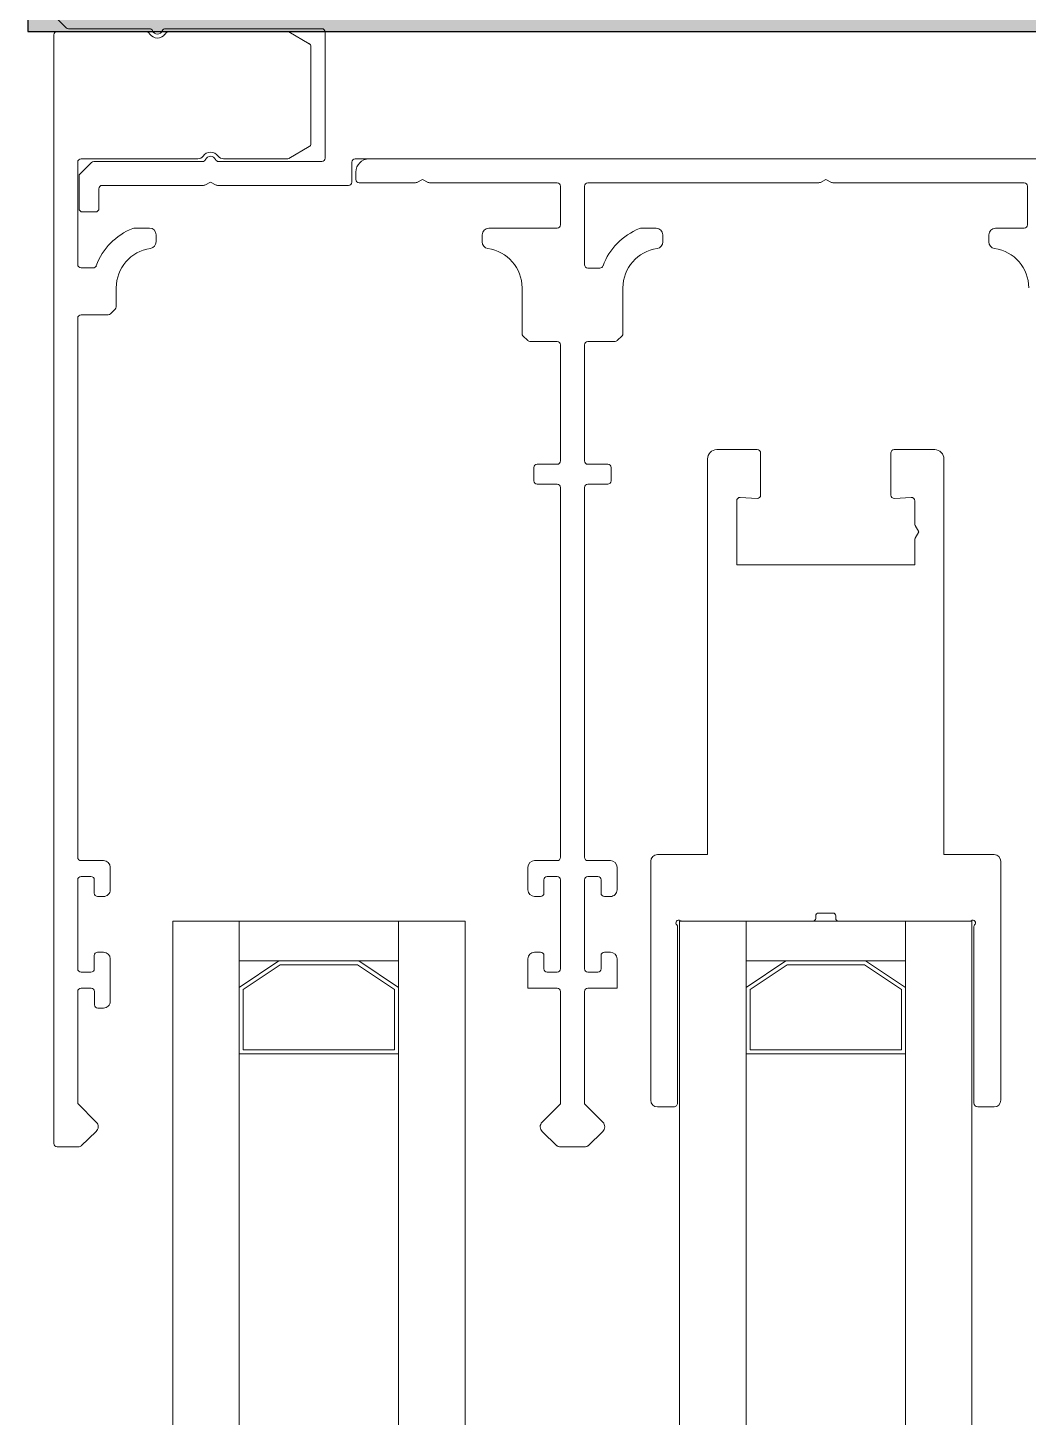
# Model space of a CAD drawing. Header units: centimetres. Extents: x 394264 to 551709, y 50011 to 59011.
# Drawn here: x 518585.51 to 518593.04, y 53068.73 to 53079.19 of the extents above; entities that cross this region are included whole.
import ezdxf
from ezdxf.enums import TextEntityAlignment as Align

# ---------------------------------------------------------------- set-up
doc = ezdxf.new("R2010")
doc.units = ezdxf.units.CM
doc.layers.get('0').update_dxf_attribs({"lineweight": 9})
for name, color, linetype, lineweight in [('0-KRCN-MİMARİ-220526', 8, 'Continuous', 9), ('A_Pencere Doğrama-Ex', 140, 'Continuous', 15), ('M00_Mahal_No$0$MH_Alan', 51, 'Continuous', 9)]:
    doc.layers.add(name, color=color, linetype=linetype, lineweight=lineweight)
doc.layers.add('profil_k', color=30, linetype='Continuous')
doc.styles.add('M00_Mahal_No$0$Kalin01', font='swissk.ttf')
doc.styles.add('M00_Mahal_No$0$Normal', font='swiss.ttf')
doc.styles.add('MAHAL', font='swissc.ttf')

# ---------------------------------------------------------------- blocks, each defined once
blk = doc.blocks.new('1_etap')
at = {"layer": 'profil_k'}
blk.add_hatch(color=8, dxfattribs=at).paths.add_polyline_path([(1451.4, 760.332), (1451.4, 759.8), (1432.612, 759.8), (1428, 759.8), (1428, 760), (1451.2, 760), (1451.2, 760.132), (1449.46, 760.132), (1449.46, 762.332), (1449.66, 762.332), (1449.66, 760.332)])
at = {"color": 8}
for p, q in [((1428.289, 759.827), (1428.204, 759.913)), ((1428.196, 751.425), (1428.196, 759.775)), ((1428.196, 751.425), (1428.196, 759.775)), ((1428.221, 759.8), (1428.879, 759.8)), ((1428.221, 759.8), (1428.879, 759.8)), ((1428.916, 759.82), (1428.307, 759.82)), ((1428.916, 759.82), (1428.307, 759.82)), ((1430.214, 759.82), (1429.036, 759.82)), ((1430.214, 759.82), (1429.036, 759.82)), ((1429.074, 759.8), (1429.951, 759.8)), ((1429.074, 759.8), (1429.951, 759.8)), ((1429.964, 759.797), (1430.119, 759.707)), ((1429.964, 759.797), (1430.119, 759.707)), ((1430.239, 758.845), (1430.239, 759.795)), ((1430.239, 758.845), (1430.239, 759.795)), ((1430.131, 759.686), (1430.131, 758.954)), ((1430.131, 759.686), (1430.131, 758.954)), ((1430.119, 758.933), (1429.964, 758.843)), ((1430.119, 758.933), (1429.964, 758.843)), ((1428.376, 758.815), (1428.376, 758.044)), ((1428.376, 758.815), (1428.376, 758.044)), ((1428.394, 758.727), (1428.479, 758.813)), ((1428.394, 758.727), (1428.479, 758.813)), ((1429.279, 758.84), (1428.401, 758.84)), ((1429.279, 758.84), (1428.401, 758.84)), ((1428.497, 758.82), (1429.316, 758.82)), ((1428.497, 758.82), (1429.316, 758.82)), ((1429.436, 758.82), (1430.214, 758.82)), ((1429.436, 758.82), (1430.214, 758.82)), ((1429.951, 758.84), (1429.474, 758.84)), ((1429.951, 758.84), (1429.474, 758.84)), ((1430.439, 758.815), (1430.439, 758.665)), ((1430.439, 758.815), (1430.439, 758.665)), ((1435.97, 758.84), (1430.464, 758.84)), ((1435.97, 758.84), (1430.464, 758.84)), ((1435.796, 758.84), (1430.569, 758.84)), ((1435.796, 758.84), (1430.569, 758.84)), ((1428.386, 758.465), (1428.386, 758.71)), ((1428.386, 758.465), (1428.386, 758.71)), ((1430.469, 758.74), (1430.469, 758.685)), ((1430.469, 758.74), (1430.469, 758.685)), ((1428.536, 758.615), (1428.536, 758.465)), ((1428.536, 758.615), (1428.536, 758.465)), ((1429.322, 758.64), (1428.561, 758.64)), ((1429.322, 758.64), (1428.561, 758.64)), ((1429.376, 758.665), (1429.334, 758.643)), ((1429.376, 758.665), (1429.334, 758.643)), ((1429.417, 758.643), (1429.376, 758.665)), ((1429.417, 758.643), (1429.376, 758.665)), ((1430.414, 758.64), (1429.429, 758.64)), ((1430.414, 758.64), (1429.429, 758.64)), ((1430.494, 758.66), (1430.918, 758.66)), ((1430.494, 758.66), (1430.918, 758.66)), ((1430.929, 758.663), (1430.971, 758.685)), ((1430.929, 758.663), (1430.971, 758.685)), ((1430.971, 758.685), (1431.013, 758.663)), ((1430.971, 758.685), (1431.013, 758.663)), ((1431.024, 758.66), (1431.985, 758.66)), ((1431.024, 758.66), (1431.985, 758.66)), ((1432.01, 758.635), (1432.01, 758.343)), ((1432.01, 758.635), (1432.01, 758.343)), ((1432.19, 758.635), (1432.19, 758.043)), ((1432.19, 758.635), (1432.19, 758.043)), ((1433.954, 758.66), (1432.215, 758.66)), ((1433.954, 758.66), (1432.215, 758.66)), ((1434.007, 758.685), (1433.966, 758.662)), ((1434.007, 758.685), (1433.966, 758.662)), ((1434.049, 758.662), (1434.007, 758.685)), ((1434.049, 758.662), (1434.007, 758.685)), ((1435.499, 758.66), (1434.06, 758.66)), ((1435.499, 758.66), (1434.06, 758.66)), ((1435.524, 758.343), (1435.524, 758.635)), ((1435.524, 758.343), (1435.524, 758.635)), ((1428.511, 758.44), (1428.411, 758.44)), ((1428.511, 758.44), (1428.411, 758.44)), ((1428.809, 758.319), (1428.916, 758.319)), ((1428.809, 758.319), (1428.916, 758.319)), ((1431.985, 758.318), (1431.47, 758.318)), ((1431.985, 758.318), (1431.47, 758.318)), ((1432.622, 758.318), (1432.73, 758.318)), ((1432.622, 758.318), (1432.73, 758.318)), ((1435.284, 758.318), (1435.499, 758.318)), ((1435.284, 758.318), (1435.499, 758.318)), ((1428.966, 758.269), (1428.966, 758.215)), ((1428.966, 758.269), (1428.966, 758.215)), ((1431.42, 758.268), (1431.42, 758.214)), ((1431.42, 758.268), (1431.42, 758.214)), ((1432.78, 758.268), (1432.78, 758.214)), ((1432.78, 758.268), (1432.78, 758.214)), ((1435.234, 758.214), (1435.234, 758.268)), ((1435.234, 758.214), (1435.234, 758.268)), ((1428.401, 758.019), (1428.493, 758.019)), ((1428.401, 758.019), (1428.493, 758.019)), ((1432.215, 758.018), (1432.306, 758.018)), ((1432.215, 758.018), (1432.306, 758.018)), ((1428.666, 757.869), (1428.666, 757.725)), ((1428.666, 757.869), (1428.666, 757.725)), ((1431.72, 757.868), (1431.72, 757.524)), ((1431.72, 757.868), (1431.72, 757.524)), ((1432.48, 757.868), (1432.48, 757.524)), ((1432.48, 757.868), (1432.48, 757.524)), ((1428.606, 757.665), (1428.401, 757.665)), ((1428.606, 757.665), (1428.401, 757.665)), ((1428.659, 757.708), (1428.624, 757.672)), ((1428.659, 757.708), (1428.624, 757.672)), ((1428.376, 757.64), (1428.376, 753.58)), ((1428.376, 757.64), (1428.376, 753.58)), ((1431.727, 757.507), (1431.763, 757.471)), ((1431.727, 757.507), (1431.763, 757.471)), ((1431.78, 757.464), (1431.985, 757.464)), ((1431.78, 757.464), (1431.985, 757.464)), ((1432.42, 757.464), (1432.215, 757.464)), ((1432.42, 757.464), (1432.215, 757.464)), ((1432.473, 757.506), (1432.437, 757.471)), ((1432.473, 757.506), (1432.437, 757.471)), ((1432.01, 757.439), (1432.01, 756.565)), ((1432.01, 757.439), (1432.01, 756.565)), ((1432.19, 757.439), (1432.19, 756.565)), ((1432.19, 757.439), (1432.19, 756.565)), ((1433.491, 756.65), (1433.186, 756.65)), ((1433.491, 756.65), (1433.186, 756.65)), ((1433.491, 756.65), (1433.186, 756.65)), ((1433.491, 756.65), (1433.186, 756.65)), ((1433.516, 756.308), (1433.516, 756.625)), ((1433.516, 756.308), (1433.516, 756.625)), ((1433.516, 756.308), (1433.516, 756.625)), ((1433.516, 756.308), (1433.516, 756.625)), ((1434.496, 756.625), (1434.496, 756.308)), ((1434.496, 756.625), (1434.496, 756.308)), ((1434.496, 756.625), (1434.496, 756.308)), ((1434.496, 756.625), (1434.496, 756.308)), ((1434.826, 756.65), (1434.521, 756.65)), ((1434.826, 756.65), (1434.521, 756.65)), ((1434.826, 756.65), (1434.521, 756.65)), ((1434.826, 756.65), (1434.521, 756.65)), ((1431.81, 756.515), (1431.81, 756.415)), ((1431.81, 756.515), (1431.81, 756.415)), ((1431.985, 756.54), (1431.835, 756.54)), ((1431.985, 756.54), (1431.835, 756.54)), ((1432.215, 756.54), (1432.365, 756.54)), ((1432.215, 756.54), (1432.365, 756.54)), ((1432.39, 756.515), (1432.39, 756.415)), ((1432.39, 756.515), (1432.39, 756.415)), ((1433.116, 756.58), (1433.116, 753.6)), ((1433.116, 756.58), (1433.116, 753.6)), ((1433.116, 756.58), (1433.116, 753.6)), ((1433.116, 756.58), (1433.116, 753.6)), ((1434.896, 753.6), (1434.896, 756.58)), ((1434.896, 753.6), (1434.896, 756.58)), ((1434.896, 753.6), (1434.896, 756.58)), ((1434.896, 753.6), (1434.896, 756.58)), ((1431.835, 756.39), (1431.985, 756.39)), ((1431.835, 756.39), (1431.985, 756.39)), ((1432.01, 756.365), (1432.01, 753.58)), ((1432.01, 756.365), (1432.01, 753.58)), ((1432.19, 756.365), (1432.19, 753.58)), ((1432.19, 756.365), (1432.19, 753.58)), ((1432.365, 756.39), (1432.215, 756.39)), ((1432.365, 756.39), (1432.215, 756.39)), ((1433.336, 755.782), (1433.336, 756.265)), ((1433.336, 755.782), (1433.336, 756.265)), ((1433.336, 755.782), (1433.336, 756.265)), ((1433.336, 755.782), (1433.336, 756.265)), ((1433.362, 756.29), (1433.49, 756.283)), ((1433.362, 756.29), (1433.49, 756.283)), ((1433.362, 756.29), (1433.49, 756.283)), ((1433.362, 756.29), (1433.49, 756.283)), ((1434.523, 756.283), (1434.65, 756.29)), ((1434.523, 756.283), (1434.65, 756.29)), ((1434.523, 756.283), (1434.65, 756.29)), ((1434.523, 756.283), (1434.65, 756.29)), ((1434.676, 756.265), (1434.676, 756.092)), ((1434.676, 756.265), (1434.676, 756.092)), ((1434.676, 756.265), (1434.676, 756.092)), ((1434.676, 756.265), (1434.676, 756.092)), ((1434.68, 756.08), (1434.706, 756.031)), ((1434.68, 756.08), (1434.706, 756.031)), ((1434.68, 756.08), (1434.706, 756.031)), ((1434.68, 756.08), (1434.706, 756.031)), ((1434.706, 756.031), (1434.68, 755.983)), ((1434.706, 756.031), (1434.68, 755.983)), ((1434.706, 756.031), (1434.68, 755.983)), ((1434.706, 756.031), (1434.68, 755.983)), ((1434.676, 755.971), (1434.676, 755.782)), ((1434.676, 755.971), (1434.676, 755.782)), ((1434.676, 755.971), (1434.676, 755.782)), ((1434.676, 755.971), (1434.676, 755.782)), ((1434.676, 755.782), (1433.336, 755.782)), ((1434.676, 755.782), (1433.336, 755.782)), ((1434.676, 755.782), (1433.336, 755.782)), ((1434.676, 755.782), (1433.336, 755.782)), ((1433.116, 753.6), (1432.739, 753.6)), ((1433.116, 753.6), (1432.739, 753.6)), ((1433.116, 753.6), (1432.739, 753.6)), ((1433.116, 753.6), (1432.739, 753.6)), ((1435.273, 753.6), (1434.896, 753.6)), ((1435.273, 753.6), (1434.896, 753.6)), ((1435.273, 753.6), (1434.896, 753.6)), ((1435.273, 753.6), (1434.896, 753.6)), ((1428.401, 753.555), (1428.571, 753.555)), ((1428.401, 753.555), (1428.571, 753.555)), ((1428.621, 753.505), (1428.621, 753.335)), ((1428.621, 753.505), (1428.621, 753.335)), ((1431.765, 753.505), (1431.765, 753.335)), ((1431.765, 753.505), (1431.765, 753.335)), ((1431.985, 753.555), (1431.815, 753.555)), ((1431.985, 753.555), (1431.815, 753.555)), ((1432.215, 753.555), (1432.385, 753.555)), ((1432.215, 753.555), (1432.385, 753.555)), ((1432.435, 753.505), (1432.435, 753.335)), ((1432.435, 753.505), (1432.435, 753.335)), ((1432.689, 753.55), (1432.689, 751.75)), ((1432.689, 753.55), (1432.689, 751.75)), ((1432.689, 753.55), (1432.689, 751.75)), ((1432.689, 753.55), (1432.689, 751.75)), ((1435.323, 751.75), (1435.323, 753.55)), ((1435.323, 751.75), (1435.323, 753.55)), ((1435.323, 751.75), (1435.323, 753.55)), ((1435.323, 751.75), (1435.323, 753.55)), ((1428.376, 753.41), (1428.376, 752.74)), ((1428.376, 753.41), (1428.376, 752.74)), ((1428.476, 753.435), (1428.401, 753.435)), ((1428.476, 753.435), (1428.401, 753.435)), ((1428.501, 753.31), (1428.501, 753.41)), ((1428.501, 753.31), (1428.501, 753.41)), ((1431.885, 753.31), (1431.885, 753.41)), ((1431.885, 753.31), (1431.885, 753.41)), ((1431.91, 753.435), (1431.985, 753.435)), ((1431.91, 753.435), (1431.985, 753.435)), ((1432.01, 753.41), (1432.01, 752.74)), ((1432.01, 753.41), (1432.01, 752.74)), ((1432.19, 753.41), (1432.19, 752.74)), ((1432.19, 753.41), (1432.19, 752.74)), ((1432.29, 753.435), (1432.215, 753.435)), ((1432.29, 753.435), (1432.215, 753.435)), ((1432.315, 753.31), (1432.315, 753.41)), ((1432.315, 753.31), (1432.315, 753.41)), ((1428.571, 753.285), (1428.526, 753.285)), ((1428.571, 753.285), (1428.526, 753.285)), ((1431.815, 753.285), (1431.86, 753.285)), ((1431.815, 753.285), (1431.86, 753.285)), ((1432.385, 753.285), (1432.34, 753.285)), ((1432.385, 753.285), (1432.34, 753.285)), ((1433.951, 753.16), (1434.061, 753.16)), ((1433.951, 753.16), (1434.061, 753.16)), ((1433.951, 753.16), (1434.061, 753.16)), ((1433.951, 753.16), (1434.061, 753.16)), ((1432.891, 751.73), (1432.891, 753.058)), ((1432.891, 751.73), (1432.891, 753.058)), ((1432.891, 751.73), (1432.891, 753.058)), ((1432.891, 751.73), (1432.891, 753.058)), ((1432.918, 753.1), (1433.911, 753.1)), ((1432.918, 753.1), (1433.911, 753.1)), ((1432.918, 753.1), (1433.911, 753.1)), ((1432.918, 753.1), (1433.911, 753.1)), ((1433.931, 753.12), (1433.931, 753.14)), ((1433.931, 753.12), (1433.931, 753.14)), ((1433.931, 753.12), (1433.931, 753.14)), ((1433.931, 753.12), (1433.931, 753.14)), ((1434.081, 753.14), (1434.081, 753.12)), ((1434.081, 753.14), (1434.081, 753.12)), ((1434.081, 753.14), (1434.081, 753.12)), ((1434.081, 753.14), (1434.081, 753.12)), ((1434.101, 753.1), (1435.094, 753.1)), ((1434.101, 753.1), (1435.094, 753.1)), ((1434.101, 753.1), (1435.094, 753.1)), ((1434.101, 753.1), (1435.094, 753.1)), ((1435.121, 753.058), (1435.121, 751.73)), ((1435.121, 753.058), (1435.121, 751.73)), ((1435.121, 753.058), (1435.121, 751.73)), ((1435.121, 753.058), (1435.121, 751.73)), ((1428.501, 752.74), (1428.501, 752.84)), ((1428.501, 752.74), (1428.501, 752.84)), ((1428.526, 752.865), (1428.571, 752.865)), ((1428.526, 752.865), (1428.571, 752.865)), ((1431.86, 752.865), (1431.814, 752.865)), ((1431.86, 752.865), (1431.814, 752.865)), ((1431.885, 752.74), (1431.885, 752.84)), ((1431.885, 752.74), (1431.885, 752.84)), ((1432.315, 752.74), (1432.315, 752.84)), ((1432.315, 752.74), (1432.315, 752.84)), ((1432.34, 752.865), (1432.385, 752.865)), ((1432.34, 752.865), (1432.385, 752.865)), ((1428.621, 752.815), (1428.621, 752.495)), ((1428.621, 752.815), (1428.621, 752.495)), ((1431.764, 752.815), (1431.764, 752.595)), ((1431.764, 752.815), (1431.764, 752.595)), ((1432.435, 752.815), (1432.435, 752.595)), ((1432.435, 752.815), (1432.435, 752.595)), ((1428.401, 752.715), (1428.476, 752.715)), ((1428.401, 752.715), (1428.476, 752.715)), ((1431.985, 752.715), (1431.91, 752.715)), ((1431.985, 752.715), (1431.91, 752.715)), ((1432.215, 752.715), (1432.29, 752.715)), ((1432.215, 752.715), (1432.29, 752.715)), ((1428.376, 752.57), (1428.376, 751.725)), ((1428.376, 752.57), (1428.376, 751.725)), ((1428.477, 752.595), (1428.401, 752.595)), ((1428.477, 752.595), (1428.401, 752.595)), ((1428.502, 752.47), (1428.502, 752.57)), ((1428.502, 752.47), (1428.502, 752.57)), ((1431.764, 752.595), (1431.985, 752.595)), ((1431.764, 752.595), (1431.985, 752.595)), ((1432.01, 752.57), (1432.01, 751.724)), ((1432.01, 752.57), (1432.01, 751.724)), ((1432.19, 752.57), (1432.19, 751.724)), ((1432.19, 752.57), (1432.19, 751.724)), ((1432.435, 752.595), (1432.215, 752.595)), ((1432.435, 752.595), (1432.215, 752.595)), ((1428.571, 752.445), (1428.527, 752.445)), ((1428.571, 752.445), (1428.527, 752.445)), ((1428.376, 751.725), (1428.515, 751.586)), ((1428.376, 751.725), (1428.515, 751.586)), ((1432.01, 751.724), (1431.871, 751.586)), ((1432.01, 751.724), (1431.871, 751.586)), ((1432.329, 751.586), (1432.19, 751.724)), ((1432.329, 751.586), (1432.19, 751.724)), ((1432.739, 751.7), (1432.861, 751.7)), ((1432.739, 751.7), (1432.861, 751.7)), ((1432.739, 751.7), (1432.861, 751.7)), ((1432.739, 751.7), (1432.861, 751.7)), ((1435.151, 751.7), (1435.273, 751.7)), ((1435.151, 751.7), (1435.273, 751.7)), ((1435.151, 751.7), (1435.273, 751.7)), ((1435.151, 751.7), (1435.273, 751.7)), ((1428.514, 751.515), (1428.403, 751.407)), ((1428.514, 751.515), (1428.403, 751.407)), ((1431.872, 751.514), (1431.983, 751.407)), ((1431.872, 751.514), (1431.983, 751.407)), ((1432.217, 751.407), (1432.328, 751.514)), ((1432.217, 751.407), (1432.328, 751.514)), ((1428.386, 751.4), (1428.221, 751.4)), ((1428.386, 751.4), (1428.221, 751.4)), ((1432.001, 751.4), (1432.199, 751.4)), ((1432.001, 751.4), (1432.199, 751.4))]:
    blk.add_line(p, q, dxfattribs=at)
for points in [[(1429.591, 434.55), (1429.591, 753.1), (1429.091, 753.1), (1429.091, 434.55)], [(1429.591, 753.1), (1429.591, 752.8), (1430.791, 752.8), (1430.791, 753.1)], [(1431.291, 434.55), (1431.291, 753.1), (1430.791, 753.1), (1430.791, 434.55)], [(1433.406, 434.55), (1433.406, 753.1), (1432.906, 753.1), (1432.906, 434.55)], [(1433.406, 753.1), (1433.406, 752.8), (1434.606, 752.8), (1434.606, 753.1)], [(1435.106, 434.55), (1435.106, 753.1), (1434.606, 753.1), (1434.606, 434.55)], [(1430.791, 752.6), (1430.491, 752.8), (1429.891, 752.8), (1429.591, 752.6), (1429.591, 752.1), (1430.791, 752.1)], [(1430.761, 752.584), (1430.482, 752.77), (1429.9, 752.77), (1429.621, 752.584), (1429.621, 752.13), (1430.761, 752.13)], [(1434.606, 752.6), (1434.306, 752.8), (1433.706, 752.8), (1433.406, 752.6), (1433.406, 752.1), (1434.606, 752.1)], [(1434.576, 752.584), (1434.297, 752.77), (1433.715, 752.77), (1433.436, 752.584), (1433.436, 752.13), (1434.576, 752.13)]]:
    blk.add_lwpolyline(points, close=True, dxfattribs=at)
for centre, radius, start, end in [((1428.221, 759.775), 0.025, 90, 180), ((1428.221, 759.775), 0.025, 90, 180), ((1428.307, 759.845), 0.025, 225, 270), ((1428.307, 759.845), 0.025, 225, 270), ((1428.879, 759.75), 0.05, 35.6853, 90), ((1428.879, 759.75), 0.05, 35.6853, 90), ((1428.916, 759.795), 0.025, 22.6199, 90), ((1428.916, 759.795), 0.025, 22.6199, 90), ((1428.976, 759.82), 0.07, 215.6853, 324.3147), ((1428.976, 759.82), 0.07, 215.6853, 324.3147), ((1428.976, 759.82), 0.04, 202.6199, 337.3801), ((1428.976, 759.82), 0.04, 202.6199, 337.3801), ((1429.036, 759.795), 0.025, 90, 157.3801), ((1429.036, 759.795), 0.025, 90, 157.3801), ((1429.074, 759.75), 0.05, 90, 144.3147), ((1429.074, 759.75), 0.05, 90, 144.3147), ((1429.951, 759.775), 0.025, 60, 90), ((1429.951, 759.775), 0.025, 60, 90), ((1430.214, 759.795), 0.025, 0, 90), ((1430.214, 759.795), 0.025, 0, 90), ((1430.106, 759.686), 0.025, 0, 60), ((1430.106, 759.686), 0.025, 0, 60), ((1430.106, 758.954), 0.025, 300, 0), ((1430.106, 758.954), 0.025, 300, 0), ((1428.401, 758.815), 0.025, 90, 180), ((1428.401, 758.815), 0.025, 90, 180), ((1428.497, 758.795), 0.025, 90, 135), ((1428.497, 758.795), 0.025, 90, 135), ((1429.279, 758.89), 0.05, 270, 324.3147), ((1429.279, 758.89), 0.05, 270, 324.3147), ((1429.316, 758.845), 0.025, 270, 337.3801), ((1429.316, 758.845), 0.025, 270, 337.3801), ((1429.376, 758.82), 0.07, 35.6853, 144.3147), ((1429.376, 758.82), 0.07, 35.6853, 144.3147), ((1429.376, 758.82), 0.04, 22.6199, 157.3801), ((1429.376, 758.82), 0.04, 22.6199, 157.3801), ((1429.436, 758.845), 0.025, 202.6199, 270), ((1429.436, 758.845), 0.025, 202.6199, 270), ((1429.474, 758.89), 0.05, 215.6853, 270), ((1429.474, 758.89), 0.05, 215.6853, 270), ((1429.951, 758.865), 0.025, 270, 300), ((1429.951, 758.865), 0.025, 270, 300), ((1430.214, 758.845), 0.025, 270, 0), ((1430.214, 758.845), 0.025, 270, 0), ((1430.464, 758.815), 0.025, 90, 180), ((1430.464, 758.815), 0.025, 90, 180), ((1430.569, 758.74), 0.1, 90, 180), ((1430.569, 758.74), 0.1, 90, 180), ((1428.411, 758.71), 0.025, 135, 180), ((1428.411, 758.71), 0.025, 135, 180), ((1428.561, 758.615), 0.025, 90, 180), ((1428.561, 758.615), 0.025, 90, 180), ((1429.322, 758.665), 0.025, 270, 298.0094), ((1429.322, 758.665), 0.025, 270, 298.0094), ((1429.429, 758.665), 0.025, 241.9906, 270), ((1429.429, 758.665), 0.025, 241.9906, 270), ((1430.414, 758.665), 0.025, 270, 0), ((1430.414, 758.665), 0.025, 270, 0), ((1430.494, 758.685), 0.025, 180, 270), ((1430.494, 758.685), 0.025, 180, 270), ((1430.918, 758.685), 0.025, 270, 298), ((1430.918, 758.685), 0.025, 270, 298), ((1431.024, 758.685), 0.025, 242, 270), ((1431.024, 758.685), 0.025, 242, 270), ((1431.985, 758.635), 0.025, 0, 90), ((1431.985, 758.635), 0.025, 0, 90), ((1432.215, 758.635), 0.025, 90, 180.0077), ((1432.215, 758.635), 0.025, 90, 180.0077), ((1433.954, 758.685), 0.025, 270, 298), ((1433.954, 758.685), 0.025, 270, 298), ((1434.06, 758.685), 0.025, 242, 270), ((1434.06, 758.685), 0.025, 242, 270), ((1435.499, 758.635), 0.025, 0, 90), ((1435.499, 758.635), 0.025, 0, 90), ((1428.411, 758.465), 0.025, 180, 270), ((1428.411, 758.465), 0.025, 180, 270), ((1428.511, 758.465), 0.025, 270, 0), ((1428.511, 758.465), 0.025, 270, 0), ((1428.966, 757.869), 0.48, 111.5289, 159.7245), ((1428.966, 757.869), 0.48, 111.5289, 159.7245), ((1428.809, 758.269), 0.05, 90, 111.5289), ((1428.809, 758.269), 0.05, 90, 111.5289), ((1428.916, 758.269), 0.05, 0, 90), ((1428.916, 758.269), 0.05, 0, 90), ((1431.47, 758.268), 0.05, 90, 180), ((1431.47, 758.268), 0.05, 90, 180), ((1431.985, 758.343), 0.025, 270, 0), ((1431.985, 758.343), 0.025, 270, 0), ((1432.78, 757.868), 0.48, 111.5289, 159.7245), ((1432.78, 757.868), 0.48, 111.5289, 159.7245), ((1432.622, 758.268), 0.05, 90, 111.5289), ((1432.622, 758.268), 0.05, 90, 111.5289), ((1432.73, 758.268), 0.05, 0, 90), ((1432.73, 758.268), 0.05, 0, 90), ((1435.284, 758.268), 0.05, 90, 180), ((1435.284, 758.268), 0.05, 90, 180), ((1435.499, 758.343), 0.025, 270, 0), ((1435.499, 758.343), 0.025, 270, 0), ((1428.916, 758.215), 0.05, 278.2132, 0), ((1428.916, 758.215), 0.05, 278.2132, 0), ((1431.47, 758.214), 0.05, 180, 261.7868), ((1431.47, 758.214), 0.05, 180, 261.7868), ((1432.73, 758.214), 0.05, 278.2132, 0), ((1432.73, 758.214), 0.05, 278.2132, 0), ((1435.284, 758.214), 0.05, 180, 261.7868), ((1435.284, 758.214), 0.05, 180, 261.7868), ((1428.966, 757.869), 0.3, 98.2132, 180), ((1428.966, 757.869), 0.3, 98.2132, 180), ((1431.42, 757.868), 0.3, 0, 81.7868), ((1431.42, 757.868), 0.3, 0, 81.7868), ((1432.78, 757.868), 0.3, 98.2132, 180), ((1432.78, 757.868), 0.3, 98.2132, 180), ((1435.234, 757.868), 0.3, 0, 81.7868), ((1435.234, 757.868), 0.3, 0, 81.7868), ((1428.401, 758.044), 0.025, 180.0078, 270), ((1428.401, 758.044), 0.025, 180.0078, 270), ((1428.493, 758.044), 0.025, 270, 339.7245), ((1428.493, 758.044), 0.025, 270, 339.7245), ((1432.215, 758.043), 0.025, 180.0077, 270), ((1432.215, 758.043), 0.025, 180.0077, 270), ((1432.306, 758.043), 0.025, 270, 339.7245), ((1432.306, 758.043), 0.025, 270, 339.7245), ((1428.401, 757.64), 0.025, 90, 180), ((1428.401, 757.64), 0.025, 90, 180), ((1428.606, 757.69), 0.025, 270, 315), ((1428.606, 757.69), 0.025, 270, 315), ((1428.641, 757.725), 0.025, 315, 0), ((1428.641, 757.725), 0.025, 315, 0), ((1431.745, 757.524), 0.025, 180, 225), ((1431.745, 757.524), 0.025, 180, 225), ((1431.78, 757.489), 0.025, 225, 270), ((1431.78, 757.489), 0.025, 225, 270), ((1431.985, 757.439), 0.025, 0, 90), ((1431.985, 757.439), 0.025, 0, 90), ((1432.215, 757.439), 0.025, 90, 180), ((1432.215, 757.439), 0.025, 90, 180), ((1432.42, 757.489), 0.025, 270, 315), ((1432.42, 757.489), 0.025, 270, 315), ((1432.455, 757.524), 0.025, 315, 0), ((1432.455, 757.524), 0.025, 315, 0), ((1433.186, 756.58), 0.07, 90, 180), ((1433.186, 756.58), 0.07, 90, 180), ((1433.186, 756.58), 0.07, 90, 180), ((1433.186, 756.58), 0.07, 90, 180), ((1433.491, 756.625), 0.025, 0, 90), ((1433.491, 756.625), 0.025, 0, 90), ((1433.491, 756.625), 0.025, 0, 90), ((1433.491, 756.625), 0.025, 0, 90), ((1434.521, 756.625), 0.025, 90, 180), ((1434.521, 756.625), 0.025, 90, 180), ((1434.521, 756.625), 0.025, 90, 180), ((1434.521, 756.625), 0.025, 90, 180), ((1434.826, 756.58), 0.07, 0, 90), ((1434.826, 756.58), 0.07, 0, 90), ((1434.826, 756.58), 0.07, 0, 90), ((1434.826, 756.58), 0.07, 0, 90), ((1431.835, 756.515), 0.025, 90, 180), ((1431.835, 756.515), 0.025, 90, 180), ((1431.985, 756.565), 0.025, 270, 0), ((1431.985, 756.565), 0.025, 270, 0), ((1432.215, 756.565), 0.025, 180, 270), ((1432.215, 756.565), 0.025, 180, 270), ((1432.365, 756.515), 0.025, 0, 90), ((1432.365, 756.515), 0.025, 0, 90), ((1431.835, 756.415), 0.025, 180, 270), ((1431.835, 756.415), 0.025, 180, 270), ((1432.365, 756.415), 0.025, 270, 0), ((1432.365, 756.415), 0.025, 270, 0), ((1431.985, 756.365), 0.025, 0, 90), ((1431.985, 756.365), 0.025, 0, 90), ((1432.215, 756.365), 0.025, 90, 180), ((1432.215, 756.365), 0.025, 90, 180), ((1433.491, 756.308), 0.025, 267, 0), ((1433.491, 756.308), 0.025, 267, 0), ((1433.491, 756.308), 0.025, 267, 0), ((1433.491, 756.308), 0.025, 267, 0), ((1434.521, 756.308), 0.025, 180, 273), ((1434.521, 756.308), 0.025, 180, 273), ((1434.521, 756.308), 0.025, 180, 273), ((1434.521, 756.308), 0.025, 180, 273), ((1433.361, 756.265), 0.025, 87, 180), ((1433.361, 756.265), 0.025, 87, 180), ((1433.361, 756.265), 0.025, 87, 180), ((1433.361, 756.265), 0.025, 87, 180), ((1434.651, 756.265), 0.025, 360, 93), ((1434.651, 756.265), 0.025, 360, 93), ((1434.651, 756.265), 0.025, 360, 93), ((1434.651, 756.265), 0.025, 360, 93), ((1434.701, 756.092), 0.025, 180, 209), ((1434.701, 756.092), 0.025, 180, 209), ((1434.701, 756.092), 0.025, 180, 209), ((1434.701, 756.092), 0.025, 180, 209), ((1434.701, 755.971), 0.025, 151, 180), ((1434.701, 755.971), 0.025, 151, 180), ((1434.701, 755.971), 0.025, 151, 180), ((1434.701, 755.971), 0.025, 151, 180), ((1428.401, 753.58), 0.025, 180, 270), ((1428.401, 753.58), 0.025, 180, 270), ((1431.985, 753.58), 0.025, 270, 0), ((1431.985, 753.58), 0.025, 270, 0), ((1432.215, 753.58), 0.025, 180, 270), ((1432.215, 753.58), 0.025, 180, 270), ((1432.739, 753.55), 0.05, 90, 180), ((1432.739, 753.55), 0.05, 90, 180), ((1432.739, 753.55), 0.05, 90, 180), ((1432.739, 753.55), 0.05, 90, 180), ((1435.273, 753.55), 0.05, 0, 90), ((1435.273, 753.55), 0.05, 0, 90), ((1435.273, 753.55), 0.05, 0, 90), ((1435.273, 753.55), 0.05, 0, 90), ((1428.571, 753.505), 0.05, 0, 90), ((1428.571, 753.505), 0.05, 0, 90), ((1431.815, 753.505), 0.05, 90, 180), ((1431.815, 753.505), 0.05, 90, 180), ((1432.385, 753.505), 0.05, 0, 90), ((1432.385, 753.505), 0.05, 0, 90), ((1428.401, 753.41), 0.025, 90, 180), ((1428.401, 753.41), 0.025, 90, 180), ((1428.476, 753.41), 0.025, 0, 90), ((1428.476, 753.41), 0.025, 0, 90), ((1431.91, 753.41), 0.025, 90, 180), ((1431.91, 753.41), 0.025, 90, 180), ((1431.985, 753.41), 0.025, 0, 90), ((1431.985, 753.41), 0.025, 0, 90), ((1432.215, 753.41), 0.025, 90, 180), ((1432.215, 753.41), 0.025, 90, 180), ((1432.29, 753.41), 0.025, 0, 90), ((1432.29, 753.41), 0.025, 0, 90), ((1428.526, 753.31), 0.025, 180, 270), ((1428.526, 753.31), 0.025, 180, 270), ((1428.571, 753.335), 0.05, 270, 0), ((1428.571, 753.335), 0.05, 270, 0), ((1431.815, 753.335), 0.05, 180, 270), ((1431.815, 753.335), 0.05, 180, 270), ((1431.86, 753.31), 0.025, 270, 0), ((1431.86, 753.31), 0.025, 270, 0), ((1432.34, 753.31), 0.025, 180, 270), ((1432.34, 753.31), 0.025, 180, 270), ((1432.385, 753.335), 0.05, 270, 0), ((1432.385, 753.335), 0.05, 270, 0), ((1433.951, 753.14), 0.02, 90, 180), ((1433.951, 753.14), 0.02, 90, 180), ((1433.951, 753.14), 0.02, 90, 180), ((1433.951, 753.14), 0.02, 90, 180), ((1434.061, 753.14), 0.02, 0, 90), ((1434.061, 753.14), 0.02, 0, 90), ((1434.061, 753.14), 0.02, 0, 90), ((1434.061, 753.14), 0.02, 0, 90), ((1432.898, 753.087), 0.0195, 52.0088, 232.0088), ((1432.898, 753.087), 0.0195, 52.0088, 232.0088), ((1432.898, 753.087), 0.0195, 52.0088, 232.0088), ((1432.898, 753.087), 0.0195, 52.0088, 232.0088), ((1432.871, 753.058), 0.02, 0, 39.6637), ((1432.871, 753.058), 0.02, 0, 39.6637), ((1432.871, 753.058), 0.02, 0, 39.6637), ((1432.871, 753.058), 0.02, 0, 39.6637), ((1432.919, 753.12), 0.02, 244.354, 270), ((1432.919, 753.12), 0.02, 244.354, 270), ((1432.919, 753.12), 0.02, 244.354, 270), ((1432.919, 753.12), 0.02, 244.354, 270), ((1433.911, 753.12), 0.02, 270, 0), ((1433.911, 753.12), 0.02, 270, 0), ((1433.911, 753.12), 0.02, 270, 0), ((1433.911, 753.12), 0.02, 270, 0), ((1434.101, 753.12), 0.02, 180, 270), ((1434.101, 753.12), 0.02, 180, 270), ((1434.101, 753.12), 0.02, 180, 270), ((1434.101, 753.12), 0.02, 180, 270), ((1435.093, 753.12), 0.02, 270, 295.646), ((1435.093, 753.12), 0.02, 270, 295.646), ((1435.093, 753.12), 0.02, 270, 295.646), ((1435.093, 753.12), 0.02, 270, 295.646), ((1435.114, 753.087), 0.0195, 307.9912, 127.9912), ((1435.114, 753.087), 0.0195, 307.9912, 127.9912), ((1435.114, 753.087), 0.0195, 307.9912, 127.9912), ((1435.114, 753.087), 0.0195, 307.9912, 127.9912), ((1435.141, 753.058), 0.02, 140.3363, 180), ((1435.141, 753.058), 0.02, 140.3363, 180), ((1435.141, 753.058), 0.02, 140.3363, 180), ((1435.141, 753.058), 0.02, 140.3363, 180), ((1428.526, 752.84), 0.025, 90, 180), ((1428.526, 752.84), 0.025, 90, 180), ((1428.571, 752.815), 0.05, 0, 90), ((1428.571, 752.815), 0.05, 0, 90), ((1431.814, 752.815), 0.05, 90, 180), ((1431.814, 752.815), 0.05, 90, 180), ((1431.86, 752.84), 0.025, 0, 90), ((1431.86, 752.84), 0.025, 0, 90), ((1432.34, 752.84), 0.025, 90, 180), ((1432.34, 752.84), 0.025, 90, 180), ((1432.385, 752.815), 0.05, 0, 90), ((1432.385, 752.815), 0.05, 0, 90), ((1428.401, 752.74), 0.025, 180, 270), ((1428.401, 752.74), 0.025, 180, 270), ((1428.476, 752.74), 0.025, 270, 0), ((1428.476, 752.74), 0.025, 270, 0), ((1431.91, 752.74), 0.025, 180, 270), ((1431.91, 752.74), 0.025, 180, 270), ((1431.985, 752.74), 0.025, 270, 0), ((1431.985, 752.74), 0.025, 270, 0), ((1432.215, 752.74), 0.025, 180, 270), ((1432.215, 752.74), 0.025, 180, 270), ((1432.29, 752.74), 0.025, 270, 0), ((1432.29, 752.74), 0.025, 270, 0), ((1428.401, 752.57), 0.025, 90, 180), ((1428.401, 752.57), 0.025, 90, 180), ((1428.477, 752.57), 0.025, 0, 90), ((1428.477, 752.57), 0.025, 0, 90), ((1431.985, 752.57), 0.025, 0.0125, 90), ((1431.985, 752.57), 0.025, 0.0125, 90), ((1432.215, 752.57), 0.025, 90, 180), ((1432.215, 752.57), 0.025, 90, 180), ((1428.527, 752.47), 0.025, 180, 270), ((1428.527, 752.47), 0.025, 180, 270), ((1428.571, 752.495), 0.05, 270, 0), ((1428.571, 752.495), 0.05, 270, 0), ((1432.739, 751.75), 0.05, 180.0007, 269.9987), ((1432.739, 751.75), 0.05, 180.0007, 269.9987), ((1432.739, 751.75), 0.05, 180.0007, 269.9987), ((1432.739, 751.75), 0.05, 180.0007, 269.9987), ((1432.861, 751.73), 0.03, 270, 0), ((1432.861, 751.73), 0.03, 270, 0), ((1432.861, 751.73), 0.03, 270, 0), ((1432.861, 751.73), 0.03, 270, 0), ((1435.151, 751.73), 0.03, 180, 270), ((1435.151, 751.73), 0.03, 180, 270), ((1435.151, 751.73), 0.03, 180, 270), ((1435.151, 751.73), 0.03, 180, 270), ((1435.273, 751.75), 0.05, 270, 360), ((1435.273, 751.75), 0.05, 270, 360), ((1435.273, 751.75), 0.05, 270, 360), ((1435.273, 751.75), 0.05, 270, 360), ((1428.48, 751.551), 0.05, 314.029, 45), ((1428.48, 751.551), 0.05, 314.029, 45), ((1431.907, 751.55), 0.05, 135, 225.971), ((1431.907, 751.55), 0.05, 135, 225.971), ((1432.293, 751.55), 0.05, 314.029, 45), ((1432.293, 751.55), 0.05, 314.029, 45), ((1428.221, 751.425), 0.025, 180, 270), ((1428.221, 751.425), 0.025, 180, 270), ((1428.386, 751.425), 0.025, 270, 314.029), ((1428.386, 751.425), 0.025, 270, 314.029), ((1432.001, 751.425), 0.025, 225.971, 270), ((1432.001, 751.425), 0.025, 225.971, 270), ((1432.199, 751.425), 0.025, 270, 314.029), ((1432.199, 751.425), 0.025, 270, 314.029)]:
    blk.add_arc(centre, radius, start, end, dxfattribs=at)
at = {"layer": 'profil_k', "color": 8}
blk.add_lwpolyline([(1428.2, 759.8), (1428.2, 759.8), (1451.4, 759.8), (1451.4, 760.332), (1449.66, 760.332), (1449.66, 762.332), (1449.46, 762.332), (1449.46, 760.132), (1451.2, 760.132), (1451.2, 760), (1428, 760), (1428, 759.8)], close=True, dxfattribs=at)
at = {"color": 8, "linetype": 'ByBlock', "lineweight": -2}
for tag, height, style, p in [('MAHALNO', 15.68, 'M00_Mahal_No$0$Kalin01', (-1403.518, 5182.999, -22.72)), ('MAHALADI', 25.088, 'M00_Mahal_No$0$Normal', (-1403.518, 5151.639, -22.72)), ('MAHALNO', 9.8, 'M00_Mahal_No$0$Kalin01', (-1049.836, 5038.219)), ('MAHALADI', 15.68, 'M00_Mahal_No$0$Normal', (-1049.836, 5018.619)), ('MAHALNO', 19.6, 'M00_Mahal_No$0$Kalin01', (585.191, 4515.867)), ('MAHALADI', 31.36, 'M00_Mahal_No$0$Normal', (585.191, 4476.667)), ('MAHALNO', 19.6, 'M00_Mahal_No$0$Kalin01', (543.648, 3917.935)), ('MAHALADI', 31.36, 'M00_Mahal_No$0$Normal', (543.648, 3878.735)), ('MAHALNO', 19.6, 'M00_Mahal_No$0$Kalin01', (175.42, 3438.172)), ('MAHALADI', 31.36, 'M00_Mahal_No$0$Normal', (175.42, 3398.972)), ('MAHALNO', 15.68, 'M00_Mahal_No$0$Kalin01', (662.5, 3278.679)), ('MAHALADI', 25.088, 'M00_Mahal_No$0$Normal', (662.5, 3247.319)), ('MAHALNO', 9.8, 'M00_Mahal_No$0$Kalin01', (928.42, 2524.929)), ('MAHALADI', 15.68, 'M00_Mahal_No$0$Normal', (928.42, 2505.329)), ('MAHALNO', 19.6, 'M00_Mahal_No$0$Kalin01', (683.014, 1295.866)), ('MAHALADI', 31.36, 'M00_Mahal_No$0$Normal', (683.014, 1256.666))]:
    blk.add_attdef(tag, text='', height=height, dxfattribs=dict(at, style=style)).set_placement(p, align=Align.MIDDLE_CENTER)
at = {"layer": 'A_Pencere Doğrama-Ex', "color": 8, "style": 'MAHAL'}
for p in [(163.408, 4608.463), (585.696, 4362.453), (584.071, 3781.103), (404.743, 3207.042), (477.619, 2356.773), (647.127, 1093.283), (160.829, 91.106)]:
    blk.add_attdef('KOT', p, '', height=10, dxfattribs=at)
at = {"layer": 'M00_Mahal_No$0$MH_Alan', "color": 8, "style": 'M00_Mahal_No$0$Normal'}
for height, p in [(25.088, (-1403.518, 5114.007, -22.72)), (15.68, (-1049.836, 4995.099)), (31.36, (585.191, 4429.627)), (31.36, (543.648, 3831.695)), (31.36, (175.42, 3351.932)), (25.088, (662.5, 3209.687)), (15.68, (928.42, 2481.809)), (31.36, (683.014, 1209.626))]:
    blk.add_attdef('ALAN', text='', height=height, dxfattribs=at).set_placement(p, align=Align.MIDDLE_CENTER)
blk = doc.blocks.new('A$C9e52caec')
at = {"color": 8}
blk.add_blockref('1_etap', (12530, 57), dxfattribs=at)

msp = doc.modelspace()

# ---------------------------------------------------------------- block references
at = {"layer": '0-KRCN-MİMARİ-220526', "rotation": 359.999999999997}
msp.add_blockref('A$C9e52caec', (504627.506, 52262.368, 73.999), dxfattribs=at)

doc.saveas('drawing.dxf')
